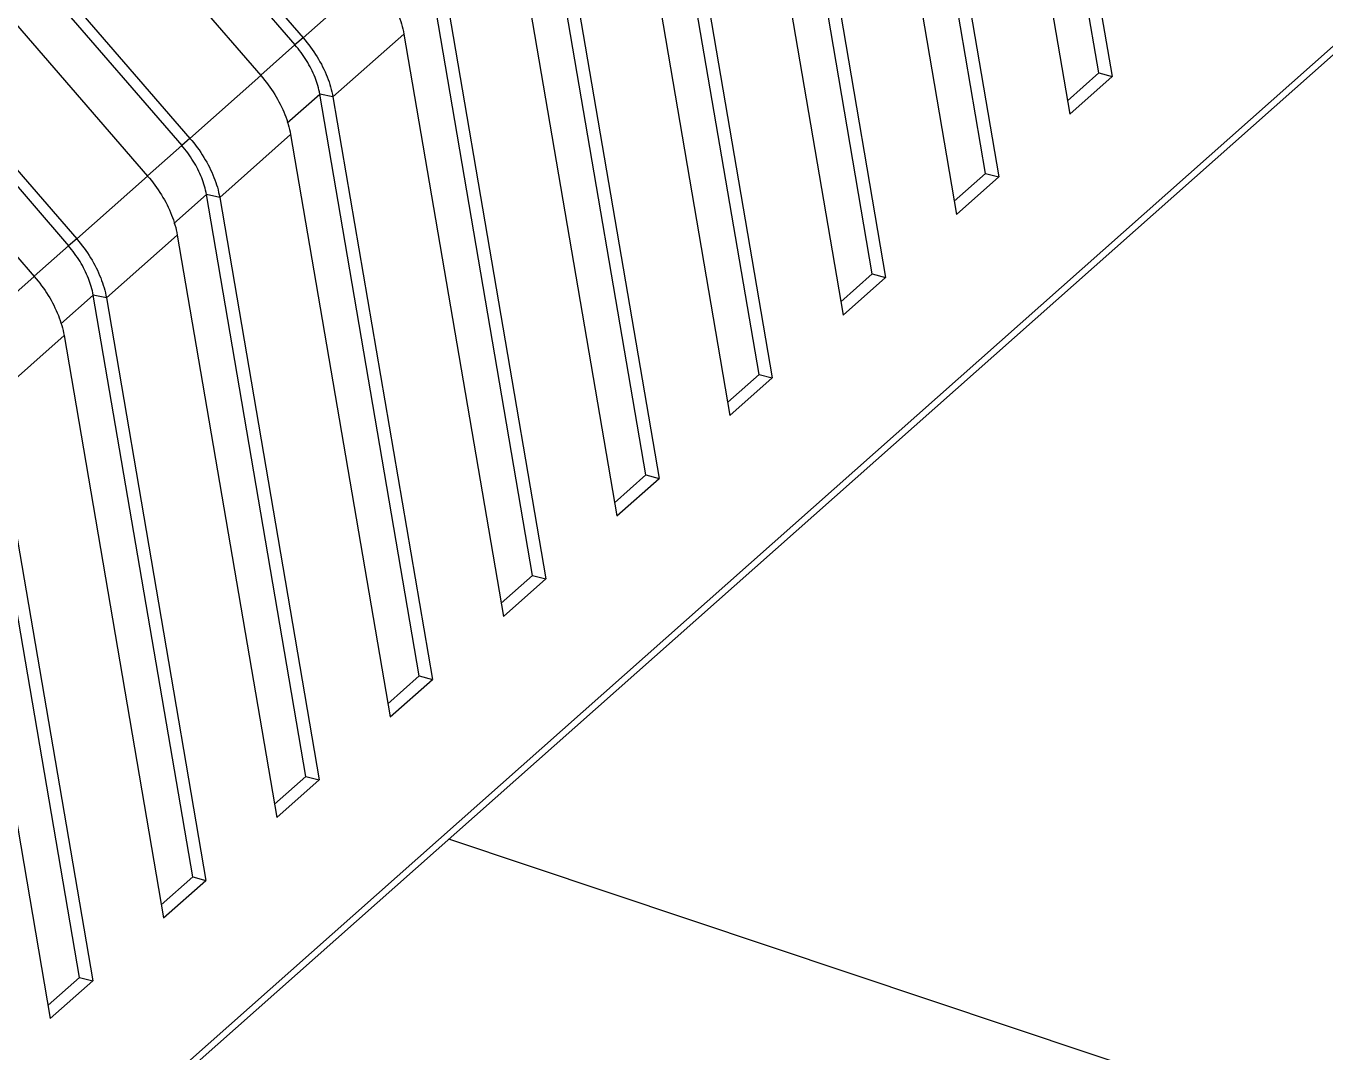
# Model space of a CAD drawing. Header units: millimetres. Extents: x 1518 to 2058, y 69 to 444.
# Drawn here: x 1795.57 to 1813.04, y 161.23 to 175.03 of the extents above; entities that cross this region are included whole.
import ezdxf

# ---------------------------------------------------------------- set-up
doc = ezdxf.new("R2010")
doc.units = ezdxf.units.MM
doc.layers.add('06___PRT_ALL_SURFS', color=7, linetype='Continuous')

# ---------------------------------------------------------------- blocks, each defined once
blk = doc.blocks.new('*u40')
at = {"color": 7, "linetype": 'Continuous'}
for p, q in [((40.97534872661981, 82.03090701486053), (-17.5347241419604, 30.14849719841982)), ((36.98422256771937, 78.3601918006201), (-14.85415863384037, 32.39374524089982)), ((38.62195290857971, 39.71527002989978), (5.788340164019928, 50.69798807903976))]:
    blk.add_line(p, q, dxfattribs=at)
at = {"layer": '06___PRT_ALL_SURFS', "color": 7, "linetype": 'Continuous'}
for p, q in [((15.84276639599989, 62.54240266133951), (14.3041835142601, 71.53873054800044)), ((14.50811612381972, 71.49360804792036), (16.04816654957995, 62.48865990755968)), ((13.85279817522019, 70.91252050686035), (15.39286027355979, 61.90758271686013)), ((14.09053965935982, 60.98865744815976), (12.55195677761935, 69.98498533481961)), ((12.75588938717965, 69.93986283479956), (14.29593981293942, 60.93491469437998)), ((12.10057143851941, 69.35877529367957), (13.64063353691972, 60.35383750367987)), ((12.33831292271952, 59.43491223498006), (10.79973004097974, 68.43124012163992)), ((11.00366265053958, 68.38611762161986), (12.54371307629981, 59.38116948119972)), ((10.3483447018798, 67.80503008049982), (11.88840680027965, 58.80009229055963)), ((10.58608618608014, 57.8811670217998), (9.04750330433967, 66.87749490846022)), ((9.251435913899968, 66.83237240844011), (10.79148633965974, 57.82742426801997)), ((8.596117965239728, 66.25128486738015), (10.13618006358001, 57.24634707737988)), ((1.201755134339919, 65.5249478140197), (3.407700925439713, 62.97694941131999)), ((1.329251751839593, 65.63191517477958), (3.535197542939841, 63.08391677207987)), ((8.83385944937936, 56.32742180867984), (7.295276567699602, 65.32374969527996)), ((7.4992091772599, 65.27862719525984), (9.039259603019673, 56.2736790548397)), ((0.6739221305999763, 65.0508172832997), (2.87986792169977, 62.50281888059999)), ((6.843891228599659, 64.69753965419989), (8.383953326939263, 55.6926018641999)), ((-0.5504716023001492, 63.97120260083994), (1.655474188800099, 61.42320419813973)), ((-0.4229749848004758, 64.07816996159983), (1.782970806299772, 61.53017155889961)), ((3.535197542939841, 63.08391677207987), (4.632094658339838, 64.05656409377974)), ((7.081632712739747, 54.77367659549986), (5.543049830999962, 63.77000448209969)), ((5.746982440619831, 63.72488198207958), (7.287032866380059, 54.71993384172004)), ((-1.078304606040547, 63.49707207012), (1.127641185060156, 60.94907366741973)), ((3.994755703979536, 62.17113676889988), (5.091664491960046, 63.14379444101962)), ((5.091664491960046, 63.14379444101962), (6.631726590299877, 54.13885665101992)), ((2.876846174159255, 62.50622663813994), (3.407700925439713, 62.97694941131999)), ((3.535197542939841, 63.08391677207987), (3.407700925439713, 62.97694941131999)), ((-2.175201721440089, 62.52442474848016), (0.03074406965970411, 59.97642634577988)), ((1.782970806299772, 61.53017155889961), (2.87986792169977, 62.50281888059999)), ((15.35783182091927, 62.11239850781971), (15.84276639599989, 62.54240266133951)), ((15.84276639599989, 62.54240266133951), (16.04816654957995, 62.48865990755968)), ((-2.302698338940218, 62.41745738765968), (-0.09675254784065146, 59.86945898495998)), ((15.39286027355979, 61.90758271686013), (16.04816654957995, 62.48865990755968)), ((3.288166053059285, 61.77054014166009), (3.790823094359439, 62.21625926891994)), ((5.329405976099679, 53.21993138231983), (3.790823094359439, 62.21625926891994)), ((3.994749867659948, 62.17113159371968), (3.790823094359439, 62.21625926891994)), ((3.994755703979536, 62.17113676889988), (5.534806129679964, 53.16618862853977)), ((-2.83053134268016, 61.94332685693973), (-0.6245855515805943, 59.39532845424003)), ((1.782970806299772, 61.53017155889961), (1.655474188800099, 61.42320419813973)), ((2.242528967339467, 60.61739155572013), (3.339437755319523, 61.59004922783993)), ((3.339437755319523, 61.59004922783993), (4.879499853659581, 52.58511143783994)), ((1.124619437459842, 60.95248142495967), (1.655474188800099, 61.42320419813973)), ((0.03074406965970411, 59.97642634577988), (1.127641185060156, 60.94907366741973)), ((13.60560508427989, 60.55865329463995), (14.09053965935982, 60.98865744815976)), ((13.64063353691972, 60.35383750367987), (14.29593981293942, 60.93491469437998)), ((14.09053965935982, 60.98865744815976), (14.29593981293942, 60.93491469437998)), ((1.535939316419899, 60.21679492847983), (2.038596357719825, 60.6625140557997)), ((2.24252313101988, 60.61738638053998), (2.038596357719825, 60.6625140557997)), ((3.57717923945961, 51.66618616913985), (2.038596357719825, 60.6625140557997)), ((2.242528967339467, 60.61739155572013), (3.782579393039669, 51.61244341535979)), ((0.03074406965970411, 59.97642634577988), (-0.09675254784065146, 59.86945898495998)), ((0.4903022306998537, 59.0636463425999), (1.587211018679909, 60.03630401466017)), ((1.587211018679909, 60.03630401466017), (3.127273117019513, 51.03136622465991)), ((-0.627607299180454, 59.39873621177998), (-0.09675254784065146, 59.86945898495998)), ((-1.721482666979909, 58.42268113259991), (-0.6245855515805943, 59.39532845424003)), ((11.85337834763959, 59.00490808145969), (12.33831292271952, 59.43491223498006)), ((11.88840680027965, 58.80009229055963), (12.54371307629981, 59.38116948119972)), ((12.33831292271952, 59.43491223498006), (12.54371307629981, 59.38116948119972)), ((-0.2162874202203966, 58.66304971535959), (0.2863696210797571, 59.10876884262001)), ((0.4902963943795839, 59.06364116735972), (0.2863696210797571, 59.10876884262001)), ((1.824952502819997, 50.11244095595987), (0.2863696210797571, 59.10876884262001)), ((0.4903022306998537, 59.0636463425999), (2.0303526563996, 50.05869820217981)), ((-1.261924506000241, 57.50990112941992), (-0.1650157179601592, 58.48255880147991)), ((-0.1650157179601592, 58.48255880147991), (1.375046380379899, 49.47762101147993)), ((10.10115161099952, 57.45116286827999), (10.58608618608014, 57.8811670217998)), ((10.58608618608014, 57.8811670217998), (10.79148633965974, 57.82742426801997)), ((10.13618006358001, 57.24634707737988), (10.79148633965974, 57.82742426801997)), ((0.07272576617992854, 48.55869574277989), (-1.465857115560539, 57.55502362943975)), ((-1.261924506000241, 57.50990112941992), (0.2781259197595318, 48.50495298899978)), ((-1.917242454600455, 56.92881358829993), (-0.377180356260169, 47.92387579829995)), ((8.34892487435991, 55.89741765509973), (8.83385944937936, 56.32742180867984)), ((8.383953326939263, 55.6926018641999), (9.039259603019673, 56.2736790548397)), ((8.83385944937936, 56.32742180867984), (9.039259603019673, 56.2736790548397)), ((6.596698137719841, 54.34367244192003), (7.081632712739747, 54.77367659549986)), ((6.631726590299877, 54.13885665101992), (7.287032866380059, 54.71993384172004)), ((7.081632712739747, 54.77367659549986), (7.287032866380059, 54.71993384172004)), ((4.844471401079772, 52.78992722873977), (5.329405976099679, 53.21993138231983)), ((4.879499853659581, 52.58511143783994), (5.534806129679964, 53.16618862853977)), ((5.329405976099679, 53.21993138231983), (5.534806129679964, 53.16618862853977)), ((3.092244664379677, 51.23618201561976), (3.57717923945961, 51.66618616913985)), ((3.57717923945961, 51.66618616913985), (3.782579393039669, 51.61244341535979)), ((3.127273117019513, 51.03136622465991), (3.782579393039669, 51.61244341535979)), ((1.340017927739609, 49.68243680243978), (1.824952502819997, 50.11244095595987)), ((1.375046380379899, 49.47762101147993), (2.0303526563996, 50.05869820217981)), ((1.824952502819997, 50.11244095595987), (2.0303526563996, 50.05869820217981)), ((-0.4122088089000044, 48.1286915892598), (0.07272576617992854, 48.55869574277989)), ((-0.377180356260169, 47.92387579829995), (0.2781259197595318, 48.50495298899978)), ((0.07272576617992854, 48.55869574277989), (0.2781259197595318, 48.50495298899978))]:
    blk.add_line(p, q, dxfattribs=at)
for points, start_tangent, end_tangent in [([(5.003724778499645, 63.45294705743964), (5.091847097339723, 63.1437410981398)], (0.3670036263390664, -0.9302195107897786), (0.1685758626020187, -0.985688682367808)), ([(3.790823094359212, 62.21625926891994), (3.717392692259409, 62.47393521437994), (3.586882149599433, 62.73306426329987), (3.407700925439485, 62.97694941131999)], (-0.168575862539992, 0.985688682378416), (-0.6545374261862668, 0.756029601088117)), ([(3.535197542939841, 63.08391677207987), (3.750215011979662, 62.79125459441968), (3.906827663099648, 62.48029973573978), (3.994938309359668, 62.17108342601955)], (0.6545374261724205, -0.7560296011001045), (0.1685758625484087, -0.9856886823769765)), ([(2.879867921699542, 62.50281888059999), (3.094885390679565, 62.21015670293986), (3.251498041859577, 61.89920184425995)], (0.6545374261731842, -0.7560296010994434), (0.3670036264136234, -0.9302195107603632)), ([(3.251498041859577, 61.89920184425995), (3.339620360699655, 61.58999588495954)], (0.3670036263390664, -0.9302195107897786), (0.1685758626020187, -0.985688682367808)), ([(1.782970806299545, 61.53017155889961), (1.997988275339594, 61.23750938123999), (2.15460092645958, 60.92655452255951), (2.2427115727196, 60.6173382128398)], (0.6545374261724205, -0.7560296011001045), (0.1685758625484087, -0.9856886823769765)), ([(2.038596357719598, 60.6625140557997), (1.965165955619796, 60.92019000119967), (1.834655412959819, 61.1793190501196), (1.655474188799872, 61.42320419813973)], (-0.168575862539992, 0.985688682378416), (-0.6545374261862668, 0.756029601088117)), ([(1.127641185059929, 60.94907366741973), (1.342658654039951, 60.6564114897601), (1.499271305219963, 60.3454566310802)], (0.6545374261731842, -0.7560296010994434), (0.3670036264136234, -0.9302195107603632)), ([(1.499271305219963, 60.3454566310802), (1.587393624060041, 60.03625067177984)], (0.3670036263390664, -0.9302195107897786), (0.1685758626020187, -0.985688682367808)), ([(0.03074406965970411, 59.97642634577988), (0.2457615386394991, 59.68376416811975), (0.4023741898195112, 59.37280930937982), (0.4904848360802134, 59.06359299972013)], (0.6545374261724205, -0.7560296011001045), (0.1685758625484087, -0.9856886823769765)), ([(0.2863696210797571, 59.10876884262001), (0.2129392189794999, 59.36644478801992), (0.08242867631952322, 59.62557383693985), (-0.09675254784065146, 59.86945898495998)], (-0.168575862539992, 0.985688682378416), (-0.6545374261862668, 0.756029601088117)), ([(-0.6245855515805943, 59.39532845424003), (-0.4095680826007992, 59.10266627657984), (-0.252955431420105, 58.79171141789993)], (0.6545374261731842, -0.7560296010994434), (0.3670036264136234, -0.9302195107603632)), ([(-0.252955431420105, 58.79171141789993), (-0.164833112580709, 58.48250545859986)], (0.3670036263390664, -0.9302195107897786), (0.1685758626020187, -0.985688682367808))]:
    blk.add_spline(points, degree=3, dxfattribs=dict(at, start_tangent=start_tangent, end_tangent=end_tangent))

msp = doc.modelspace()

# ---------------------------------------------------------------- block references
at = {"xscale": 0.8693999999999998, "yscale": 0.8693999999999998, "zscale": 0.8693999999999998}
msp.add_blockref('*u40', (1796.22980465916, 120.0204243577212), dxfattribs=at)

doc.saveas('drawing.dxf')
